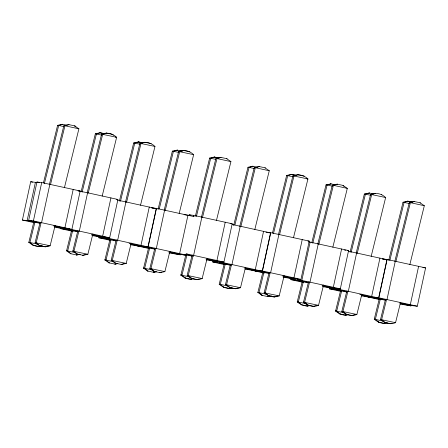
<?xml version="1.0" encoding="UTF-8"?>
<svg xmlns="http://www.w3.org/2000/svg" width="448" height="448" viewBox="0 0 448 448"><rect width="100%" height="100%" fill="white"/><g stroke="black" fill="none" stroke-linecap="round" stroke-linejoin="round"><path stroke-width="0.67" d="M34.714 222.818L22.4 220.058L30.688 181.726L36.792 182.543M22.4 220.058L27.143 220.584L35.431 182.258M28.666 220.371L36.954 182.039L41.698 182.566L80.181 190.982L71.893 229.314L33.41 220.898L28.666 220.371L40.32 222.981M33.41 220.898L41.698 182.566M41.58 222.617L49.868 184.29M64.91 227.724L73.198 189.392M78.053 231.47L66.405 228.855L71.148 229.387L79.318 231.106L87.601 192.774L117.914 199.472L109.491 238.532L104.748 238.006L105.039 236.662M91.386 234.388L104.888 237.272L109.631 237.804L102.648 236.208L110.936 197.882M110.124 240.307L98.476 237.698L103.219 238.224L103.51 236.874M109.491 238.532L117.656 240.257L125.944 201.925L156.257 208.617L147.969 246.949L143.226 246.422L129.063 243.387M147.969 246.949L140.986 245.358L149.274 207.026M194.298 216.67L156.447 208.398L148.165 246.725L186.642 255.142L186.934 253.798M156.33 248.45L164.618 210.118M179.659 253.551L187.947 215.225M193.435 216.698L193.726 215.354L232.204 223.77L223.782 262.83L219.038 262.304L231.353 265.059M186.122 253.826L193.609 255.405L201.891 217.073M224.414 264.606L212.766 261.99L213.058 260.646M207.01 258.978L219.178 261.57L223.922 262.102L216.938 260.506L225.226 222.18M212.766 261.99L217.51 262.522L217.801 261.173M223.782 262.83L231.946 264.555L240.234 226.223L270.547 232.915L262.259 271.247L257.516 270.721L244.686 267.977M262.259 271.247L255.276 269.657L263.564 231.325M260.422 270.799L262.455 271.023L270.738 232.697L309.221 241.114L300.933 279.44L296.19 278.914L282.694 276.024M262.455 271.023L270.62 272.748L278.908 234.416M303.789 282.52L290.808 279.619L291.099 278.275M300.933 279.44L293.95 277.85L302.238 239.523M290.808 279.619L295.551 280.146L295.982 278.13M308.722 282.542L297.074 279.927L297.366 278.583M297.074 279.927L301.818 280.454L310.106 242.127L348.583 250.544L340.161 289.604L335.418 289.078L347.732 291.833M301.818 280.454L309.988 282.178L318.27 243.846M322.056 285.454L335.558 288.344L340.301 288.87L333.318 287.28L341.606 248.954M340.799 291.379L329.146 288.764L333.889 289.29L334.18 287.946M340.161 289.604L348.326 291.329L356.614 252.997L386.926 259.689L378.638 298.021L373.895 297.494L359.733 294.459M378.638 298.021L371.655 296.43L379.943 258.098M387.117 259.47L378.834 297.797L417.312 306.214L425.6 267.887L387.117 259.47L382.379 258.938L383.645 259.23M386.999 299.522L395.287 261.19M410.329 304.623L418.617 266.291M42.521 245.778C37.789 247.582 32.418 245.549 28.834 242.301L33.824 222.018M43.467 182.806L57.602 125.334L62.714 124.303L58.694 125.457L57.602 125.334M34.916 222.141L29.926 242.424L33.298 245.258L39.155 246.54M44.391 183.602L58.694 125.457L64.042 126.627M55.121 225.501L50.137 245.784C45.018 247.934 39.043 246.316 35.106 242.614L40.096 222.331M49.403 184.47L63.868 125.647L68.986 124.611L64.96 125.77L63.868 125.647M41.182 222.449L36.198 242.732L39.564 245.566L45.427 246.848M50.495 184.587L64.96 125.77L78.898 128.817L64.434 187.639M80.259 254.262L76.894 255.024L70.577 253.697L66.573 250.79L71.562 230.507M81.206 191.29L95.34 133.823L99.977 132.737L104.541 133.683M72.654 230.63L67.665 250.914L71.036 253.747L70.577 253.697M82.13 192.091L96.426 133.946L100.453 132.787M92.859 233.99L87.87 254.268L83.166 255.338L76.843 254.005L72.845 251.098L77.829 230.815M87.142 192.954L101.606 134.137C106.697 131.986 112.767 133.521 116.637 137.306L102.172 196.123M78.921 230.938L73.931 251.222L77.302 254.055L76.843 254.005M88.234 193.077L102.698 134.254L106.725 133.101M109.906 239.652L104.916 259.935L108.914 262.842L115.237 264.174L117.925 263.564M119.381 201.118L133.678 142.974L138.314 141.887L142.884 142.834M110.992 239.775L106.008 260.058L109.374 262.892L108.914 262.842M120.473 201.236L134.77 143.091L138.796 141.938M131.202 243.135L126.213 263.418L121.503 264.488L115.186 263.155L111.182 260.249L116.172 239.966M125.485 202.104L139.95 143.282C145.034 141.131 151.11 142.671 154.974 146.451L140.51 205.274M117.264 240.089L112.274 260.372L115.646 263.206L115.186 263.155M126.571 202.227L141.042 143.405L145.062 142.251M156.598 271.757L153.91 272.367L147.588 271.034L143.59 268.134L148.574 247.85M158.054 209.311L172.351 151.166L177.47 150.13L173.443 151.29L172.351 151.166M149.666 247.968L144.676 268.251L148.047 271.085L147.588 271.034M159.309 208.757L173.443 151.29L178.797 152.46M169.876 251.328L164.886 271.611L160.177 272.681L153.86 271.348L149.856 268.442L154.846 248.158M164.158 210.297L178.623 151.48C183.708 149.324 189.784 150.864 193.648 154.65L179.183 213.466M155.938 248.282L150.948 268.565L154.319 271.398L153.86 271.348M165.245 210.42L179.71 151.598L183.736 150.444M185.853 254.806L180.863 275.089C184.274 278.124 189.336 280.286 193.878 278.718M195.328 216.266L209.63 158.122L214.267 157.035L218.831 157.982M186.945 254.929L181.955 275.212L185.326 278.046L191.184 279.322M196.42 216.39L210.717 158.245L214.743 157.086M207.15 258.283L202.16 278.566C197.047 280.717 191.072 279.098 187.135 275.397L192.119 255.114M201.432 217.252L215.897 158.435L221.015 157.399L216.989 158.553L215.897 158.435M193.211 255.237L188.222 275.52L191.593 278.354L197.456 279.636M202.524 217.375L216.989 158.553L230.927 161.605L216.462 220.422M232.215 287.862C227.674 289.436 222.617 287.269 219.206 284.234L224.196 263.95M233.671 225.417L247.968 167.272L253.086 166.236L249.06 167.39L247.968 167.272M229.527 288.473L223.664 287.19L220.298 284.357L225.282 264.074M234.926 224.862L249.06 167.39L254.414 168.56M245.493 267.434L240.503 287.717C235.39 289.867 229.41 288.249 225.473 284.547L230.462 264.264M239.775 226.402L254.24 167.58L259.353 166.55L255.332 167.703L254.24 167.58M231.554 264.387L226.565 284.67L229.936 287.504L235.794 288.786M240.862 226.526L255.332 167.703L269.265 170.75L254.8 229.572M271.561 295.904L268.201 296.666L261.878 295.333L257.88 292.432L262.864 272.149M272.513 232.932L286.642 175.465L291.278 174.378L295.848 175.325M263.956 272.266L258.972 292.55L262.338 295.383L261.878 295.333M273.437 233.733L287.734 175.588L291.76 174.429M284.166 275.626L279.177 295.91C274.058 298.06 268.083 296.442 264.146 292.74L269.136 272.457M278.449 234.595L292.914 175.778C297.998 173.622 304.074 175.162 307.938 178.948L293.474 237.765M270.228 272.58L265.238 292.863L268.61 295.697L274.467 296.979M279.535 234.718L294 175.896L298.026 174.742M310.929 305.334C306.191 307.138 300.826 305.105 297.242 301.862L302.232 281.579M311.875 242.362L326.01 184.895L331.122 183.859L327.096 185.018L326.01 184.895M303.324 281.697L298.334 301.98L301.706 304.814L307.563 306.096M312.799 243.163L327.096 185.018L332.45 186.189M323.529 285.057L318.539 305.34C313.426 307.49 307.451 305.872 303.514 302.17L308.498 281.887M317.811 244.026L332.276 185.209L337.394 184.173L333.368 185.326L332.276 185.209M309.59 282.01L304.606 302.294L307.972 305.127L313.835 306.41M318.903 244.149L333.368 185.326L347.306 188.378L332.842 247.195M348.594 314.636C344.053 316.21 338.996 314.042 335.586 311.007L340.575 290.724M350.05 252.19L364.347 194.046L369.466 193.01L365.439 194.163L364.347 194.046M341.662 290.847L336.678 311.13L340.043 313.964L345.906 315.246M351.142 252.308L365.439 194.163L370.793 195.334M361.872 294.207L356.882 314.49C351.77 316.641 345.789 315.022 341.852 311.321L346.842 291.038M356.154 253.176L370.619 194.354C375.704 192.203 381.78 193.743 385.644 197.523L371.179 256.346M347.934 291.161L342.944 311.444L346.315 314.278L352.173 315.554M357.246 253.299L371.711 194.477L375.732 193.318M387.268 322.829C382.726 324.402 377.664 322.241 374.259 319.206L379.243 298.922M388.724 260.383L403.021 202.238L407.658 201.152L412.227 202.098M380.335 299.04L375.351 319.323L378.717 322.157L384.58 323.439M389.816 260.506L404.113 202.362L408.139 201.202M400.546 302.4L395.556 322.683C390.443 324.834 384.462 323.215 380.526 319.514L385.515 299.23M394.828 261.369L409.293 202.546L414.406 201.516L410.379 202.67L409.293 202.546M386.607 299.354L381.618 319.637L384.989 322.47L390.846 323.753M395.914 261.492L410.379 202.67L424.318 205.716L409.853 264.538M38.702 246.49L41.608 245.678M44.968 246.798L49.045 245.661M79.346 254.162L76.434 254.974L76.894 255.024M86.201 254.313L82.706 255.287L83.166 255.338M115.36 263.962L116.525 263.637M155.781 271.667L153.451 272.317L153.91 272.367M161.465 272.143L159.718 272.63L160.177 272.681M190.725 279.272L191.89 278.947M196.997 279.586L199.326 278.936M229.068 288.422L231.398 287.773M235.334 288.736L238.246 287.918M270.071 295.966L267.742 296.615L268.201 296.666M274.008 296.929L277.502 295.954M307.104 306.046L310.016 305.234M313.376 306.359L316.87 305.385M346.03 315.034L347.194 314.709M351.714 315.504L355.79 314.367L356.882 314.49L341.852 311.321M384.121 323.389L386.45 322.739M390.387 323.702L392.134 323.215M78.898 128.817L74.637 125.899L75.998 127.098M106.243 133.05L112.851 134.439M101.606 134.137L116.637 137.306L115.545 137.183M95.34 133.823L101.78 135.117M151.194 143.59L145.264 142.346M139.95 143.282L154.974 146.451M133.678 142.974L140.123 144.262M189.868 151.782L183.26 150.388M178.623 151.48L193.648 154.65M226.666 158.687L230.927 161.605M265.003 167.832L269.265 170.75M304.158 176.081L297.55 174.686M292.914 175.778L307.938 178.948L306.852 178.825M286.642 175.465L293.087 176.758M347.306 188.378L343.045 185.461L343.952 186.256M381.382 194.606L381.864 194.662M420.056 202.804L424.318 205.716M403.021 202.238L409.466 203.532M78.148 190.758L80.181 190.982M78.081 190.904L87.601 192.774M116.558 199.321L117.914 199.472M156.447 208.398L151.71 207.872L154.879 208.594M154.224 208.393L156.257 208.617M193.726 215.354L188.983 214.827L190.887 215.258M184.072 214.665L189.498 215.471M230.177 223.541L232.204 223.77M266 232.17L270.738 232.697M267.837 232.618L270.547 232.915M307.866 240.962L309.221 241.114M308.75 241.976L310.106 242.127M344.523 250.09L345.878 250.242M347.234 250.393L348.583 250.544M384.894 259.465L386.926 259.689M422.89 267.585L425.6 267.887M69.86 229.085L53.648 225.898M62.233 228.626L54.757 227.181M63.588 228.777L65.621 229.001L54.639 226.537M145.454 246.428L143.422 246.198L155.07 248.814M139.86 246.193L154.728 249.161M186.642 255.142L181.899 254.615L169.07 251.871M35.196 242.553L36.288 242.676M35.106 242.614L50.137 245.784M28.924 242.245L30.016 242.362M28.834 242.301L37.89 244.166M39.11 245.515L39.564 245.566M32.838 245.207L33.298 245.258M252.795 270.34L269.018 273.459M72.934 251.042L74.021 251.166M72.845 251.098L87.87 254.268M66.662 250.734L67.754 250.852M66.573 250.79L75.628 252.655M111.272 260.193L112.364 260.31M111.182 260.249L126.213 263.418L125.121 263.295L121.044 264.438L121.503 264.488M105.006 259.879L106.092 260.002M114.778 264.124L115.237 264.174M149.946 268.386L151.038 268.509M149.856 268.442L164.886 271.611M143.679 268.072L144.766 268.195M143.59 268.134L152.645 269.993M187.225 275.341L188.311 275.464M187.135 275.397L202.16 278.566L201.074 278.449M180.953 275.033L182.045 275.15M376.124 297.5L374.091 297.27L385.739 299.886M370.53 297.259L385.398 300.233M191.134 278.303L191.593 278.354M184.867 277.99L185.326 278.046M225.562 284.491L226.654 284.609M225.473 284.547L240.503 287.717M219.206 284.234L220.382 284.301M417.312 306.214L412.569 305.687L399.739 302.943M229.477 287.454L229.936 287.504M223.205 287.14L223.664 287.19M264.236 292.684L265.328 292.807M264.146 292.74L279.177 295.91M257.97 292.37L259.056 292.494M257.88 292.432L266.935 294.291M268.15 295.646L268.61 295.697M303.604 302.114L304.69 302.238M303.514 302.17L318.539 305.34M297.332 301.801L298.424 301.924M297.242 301.862L306.298 303.722M307.513 305.077L307.972 305.127M301.246 304.763L301.706 304.814M341.942 311.265L343.034 311.382M335.675 310.951L336.767 311.074M335.586 311.007L343.974 312.726M345.856 314.222L346.315 314.278M339.59 313.914L340.043 313.964M380.615 319.458L381.707 319.575M380.526 319.514L395.556 322.683M374.349 319.144L375.435 319.267M374.259 319.206L383.314 321.065M384.53 322.42L384.989 322.47M378.258 322.106L378.717 322.157M117.779 200.2L125.944 201.925M232.07 224.498L240.234 226.223M348.449 251.272L356.614 252.997M27.143 220.584L39.978 223.328M185.293 254.666L192.002 256.116M91.812 235.53L103.359 237.49L92.378 235.026M206.102 259.829L217.65 261.789L206.668 259.325M103.219 238.224L116.054 240.962M217.51 262.522L230.345 265.261M130.833 244.821L141.702 246.641L130.721 244.171M168.823 252.868L180.376 254.834L169.394 252.37M245.123 269.119L255.993 270.939L245.011 268.47M283.114 277.166L294.666 279.132L283.685 276.662M295.551 280.146L308.381 282.89M322.482 286.597L334.029 288.562L323.047 286.098M333.889 289.29L346.724 292.034M361.502 295.893L372.372 297.707L361.39 295.243M400.176 304.086L411.046 305.906L400.064 303.436M220.534 157.349L227.142 158.738M68.505 124.561L75.118 125.955M258.877 166.494L265.485 167.888M214.267 157.035L218.35 157.931M336.913 184.117L343.521 185.511M62.238 124.247L66.802 125.194M291.278 174.378L296.05 175.42M99.977 132.737L104.742 133.778M252.605 166.186L257.376 167.227M413.93 201.46L420.538 202.854M176.988 150.08L182.437 151.273M330.646 183.809L335.412 184.85M138.314 141.887L142.402 142.778M407.658 201.152L412.429 202.194M215.404 159.27L209.63 158.122L210.958 158.413M368.984 192.954L373.554 193.906M385.644 197.523L370.619 194.354L371.946 194.645M193.609 255.405L216.938 260.506M270.62 272.748L293.95 277.85M193.676 256.06L186.407 254.458M79.318 231.106L102.648 236.208M231.946 264.555L255.276 269.657M269.36 273.112L257.712 270.497M309.988 282.178L333.318 287.28M117.656 240.257L140.986 245.358M181.412 254.436L186.743 255.601M77.711 231.818L64.882 229.074L60.138 228.547L73.119 231.448M117.062 240.761L104.748 238.006M348.326 291.329L371.655 296.43M264.421 273.09L252.078 270.334M148.798 248.5L137.15 245.89M379.467 299.572L367.819 296.962M189.918 276.954L180.863 275.089L182.19 275.38M220.298 284.357L227.595 285.953M113.305 261.654L104.916 259.935L106.243 260.226M36.954 182.039L39.497 182.616M30.688 181.726L32.592 182.162M112.375 134.389L113.282 135.19"/></g></svg>
